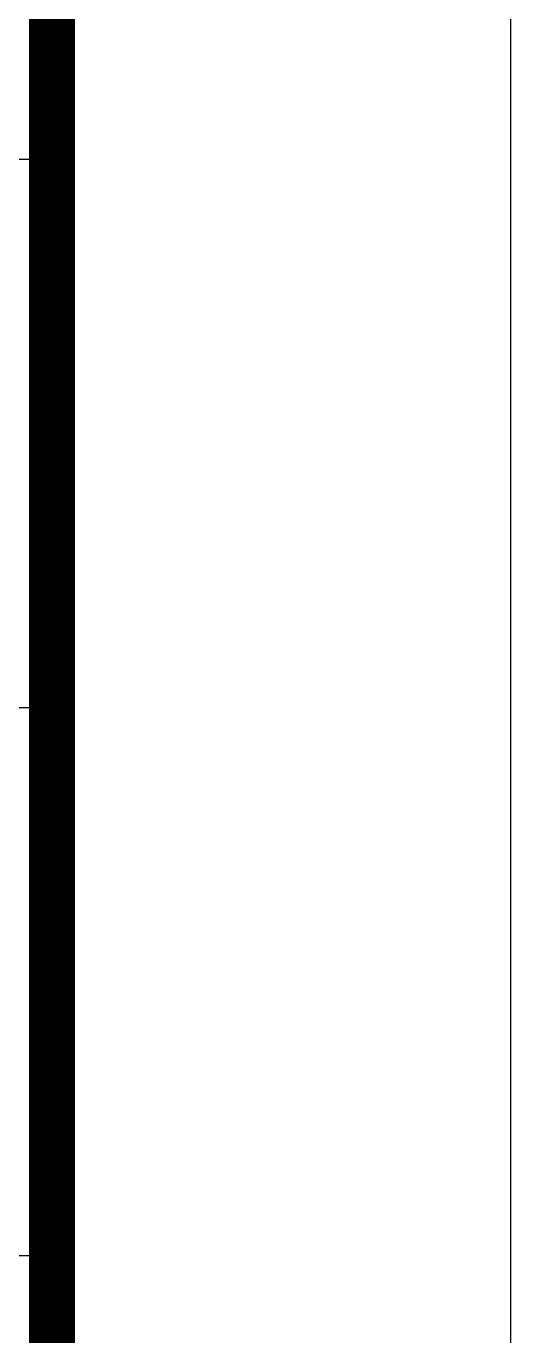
# Model space of a CAD drawing. Extents: x -17471 to 313636, y -71590 to 757901.
# Drawn here: x 312580 to 313636, y 189267 to 192123 of the extents above; entities that cross this region are included whole.
import ezdxf

# ---------------------------------------------------------------- set-up
doc = ezdxf.new("R2010")
doc.units = 0
doc.header["$LTSCALE"] = 1000
doc.header["$MEASUREMENT"] = 0
doc.layers.add('PUB_TITLE', color=4, linetype='Continuous')
doc.layers.add('图框', color=7, linetype='Continuous')

# ---------------------------------------------------------------- blocks, each defined once
blk = doc.blocks.new('结构图签1')
at = {"layer": '图框', "color": 0}
for p, q in [((333761.4, 48652.6), (339770.6, 48652.6)), ((333761.4, 48652.6), (339770.6, 48652.6)), ((333761.4, 47457.4), (339770.6, 47457.4)), ((333761.4, 46262.2), (339770.6, 46262.2))]:
    blk.add_line(p, q, dxfattribs=at)
at = {"layer": '图框', "color": 4, "const_width": 98.6}
blk.add_lwpolyline([(333761.4, 58400), (339770.6, 58400), (339770.6, 1000), (333761.4, 1000)], close=True, dxfattribs=at)
at = {"layer": '图框', "color": 0, "const_width": 50}
blk.add_lwpolyline([(333761.4, 49648.6), (339770.6, 49648.6), (339770.6, 39489.4), (333761.4, 39489.4)], close=True, dxfattribs=at)

msp = doc.modelspace()

# ---------------------------------------------------------------- linework, layer by layer
at = {"layer": 'PUB_TITLE'}
msp.add_lwpolyline([(187535.9, 143180.2), (313635.9, 143180.2), (313635.9, 202580.2), (187535.9, 202580.2)], close=True, dxfattribs=at)
at = {"layer": 'PUB_TITLE', "const_width": 100}
msp.add_lwpolyline([(190035.9, 144180.2), (312635.9, 144180.2), (312635.9, 201580.2), (190035.9, 201580.2)], close=True, dxfattribs=at)

# ---------------------------------------------------------------- block references
msp.add_blockref('结构图签1', (-27134.7, 143180.2))

doc.saveas('drawing.dxf')
